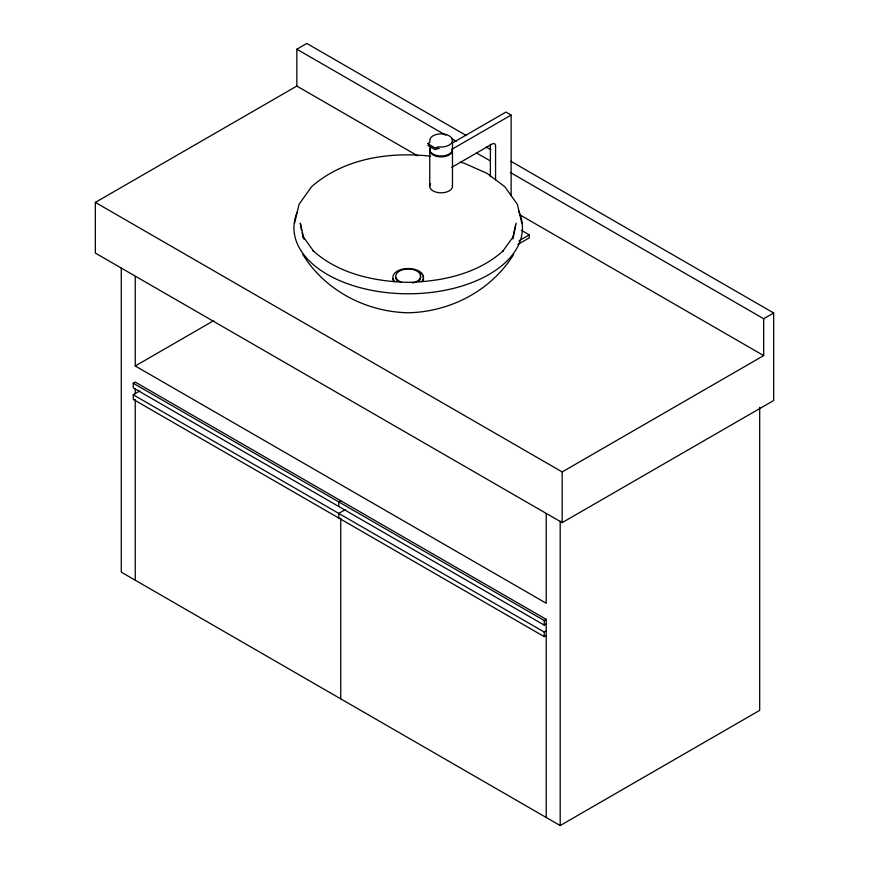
<?xml version="1.0" encoding="UTF-8"?>
<svg xmlns="http://www.w3.org/2000/svg" width="869" height="869" viewBox="0 0 869 869"><rect width="100%" height="100%" fill="white"/><g stroke="black" fill="none" stroke-linecap="round" stroke-linejoin="round"><path stroke-width="1.3" d="M515.675 225.31L512.884 238.91M294.624 223.072L299.045 204.302L311.591 186.705C343.679 158.473 389.214 151.532 430.503 156.192M512.71 237.954L516.11 223.072M513.644 236.096L502.738 251.293L503.401 250.641C477.624 273.941 442.039 281.513 408.202 282.371C374.365 281.513 338.78 273.941 312.992 250.641L313.655 251.293L302.749 236.096L303.411 237.4M513.59 254.465C491.343 290.626 450.207 311.917 408.202 312.775C366.197 311.917 325.049 290.626 302.814 254.465M510.918 161.286L773.66 312.981L773.66 400.522L562.189 522.617L95.34 253.085L95.34 202.401L296.84 86.064L296.84 49.207L306.811 43.45L466.338 135.553M429.156 144.471L428.004 145.547L435.054 149.62L436.933 148.957A2.716 1.564 0 0 1 439.138 148.512L438.172 148.403A11.373 6.561 0 0 1 436.759 148.121M452.467 142.961L505.954 112.079L511.135 115.077L511.135 195.623M451.847 149.316L511.135 115.077M451.782 167.315L492.191 143.982A4.79 2.759 -60 0 1 495.58 145.938L495.58 179.84M135.238 276.527L135.238 365.968L213.774 320.628M546.221 623.975L544.233 625.126L133.25 387.846L133.25 383.24L135.238 382.088L546.221 619.369L546.221 817.49M546.221 635.5L544.233 636.651L133.25 399.371L133.25 394.765L139.8 390.974M519.021 240.8L529.286 234.869L529.286 237.867L517.881 244.45M340.735 500.729L338.736 501.88L338.736 506.486M345.384 509.56L338.736 513.405L338.736 518.011M510.32 172.464L763.688 318.738L773.66 312.981M95.34 202.401L562.189 471.932L763.688 355.595L763.688 318.738M133.25 383.24L544.233 620.52L546.221 619.369M133.25 394.765L544.233 632.035L546.221 630.883M121.28 267.761L121.28 572.15L560.19 825.55L759.691 710.364L759.691 407.333M460.125 162.21L463.97 163.133L487.074 173.365L504.802 186.705L517.348 204.302L521.769 223.072M486.282 147.067L490.974 149.772M296.84 49.207L445.808 135.216M451.674 138.605L456.366 141.31M476.31 152.825L490.377 160.95M296.84 86.064L417.652 155.823M519.705 214.741L763.688 355.595M521.302 230.263L529.286 234.869M135.238 365.968L546.221 603.238L546.221 513.807M303.965 239.192L300.294 223.072L301.543 230.285M302.108 232.751L303.238 237.682M562.189 471.932L562.189 522.617M560.19 521.172L560.19 825.55M544.233 620.52L544.233 625.126M544.233 632.035L544.233 636.651M490.388 144.297L490.388 176.841M452.477 140.441L452.477 149.425M452.477 150.326L452.477 186.259M429.742 150.326L429.742 186.259M340.735 518.206L340.735 698.85M135.238 389.008L135.238 393.614M135.238 399.566L135.238 580.21M518.576 210.743A114.263 65.968 0 0 1 409.342 293.787A114.263 65.968 0 0 1 297.252 212.014M422.975 276.212A15.294 8.831 0 0 1 422.975 280.785M393.418 280.785A15.294 8.831 0 0 1 392.897 278.504M419.912 272.823A15.294 8.831 0 0 1 421.443 274.083M394.95 281.762A15.294 8.831 0 0 1 408.202 268.521A15.294 8.831 0 0 1 421.443 281.762M401.054 282.088A12.448 7.191 0 0 1 398.893 271.421A12.448 7.191 0 0 1 417.5 271.421A12.448 7.191 0 0 1 415.339 282.088M414.426 282.425A12.448 7.191 0 0 1 412.46 282.957M420.227 275.484A12.448 7.191 0 0 1 418.977 280.948M397.415 280.948A12.448 7.191 0 0 1 395.743 277.352M452.38 148.566A11.373 6.561 0 0 1 439.627 155.931L438.172 155.768A11.373 6.561 0 0 1 430.122 151.119L429.84 150.283A11.373 6.561 0 0 1 430.6 146.915M452.38 185.401A11.373 6.561 0 0 1 439.627 192.766A11.373 6.561 0 0 1 430.6 183.75M452.38 149.468A11.373 6.561 0 0 1 439.627 156.833A11.373 6.561 0 0 1 430.6 147.806M427.917 143.678L434.978 147.98L436.933 147.339A2.716 1.564 0 0 1 439.138 146.894L439.627 146.948A11.373 6.561 0 0 0 452.467 140.724A11.373 6.561 0 0 0 440.616 133.88A11.373 6.561 0 0 0 429.84 141.299L429.938 141.571A2.716 1.564 0 0 1 429.156 142.853L427.939 143.635"/></g></svg>
